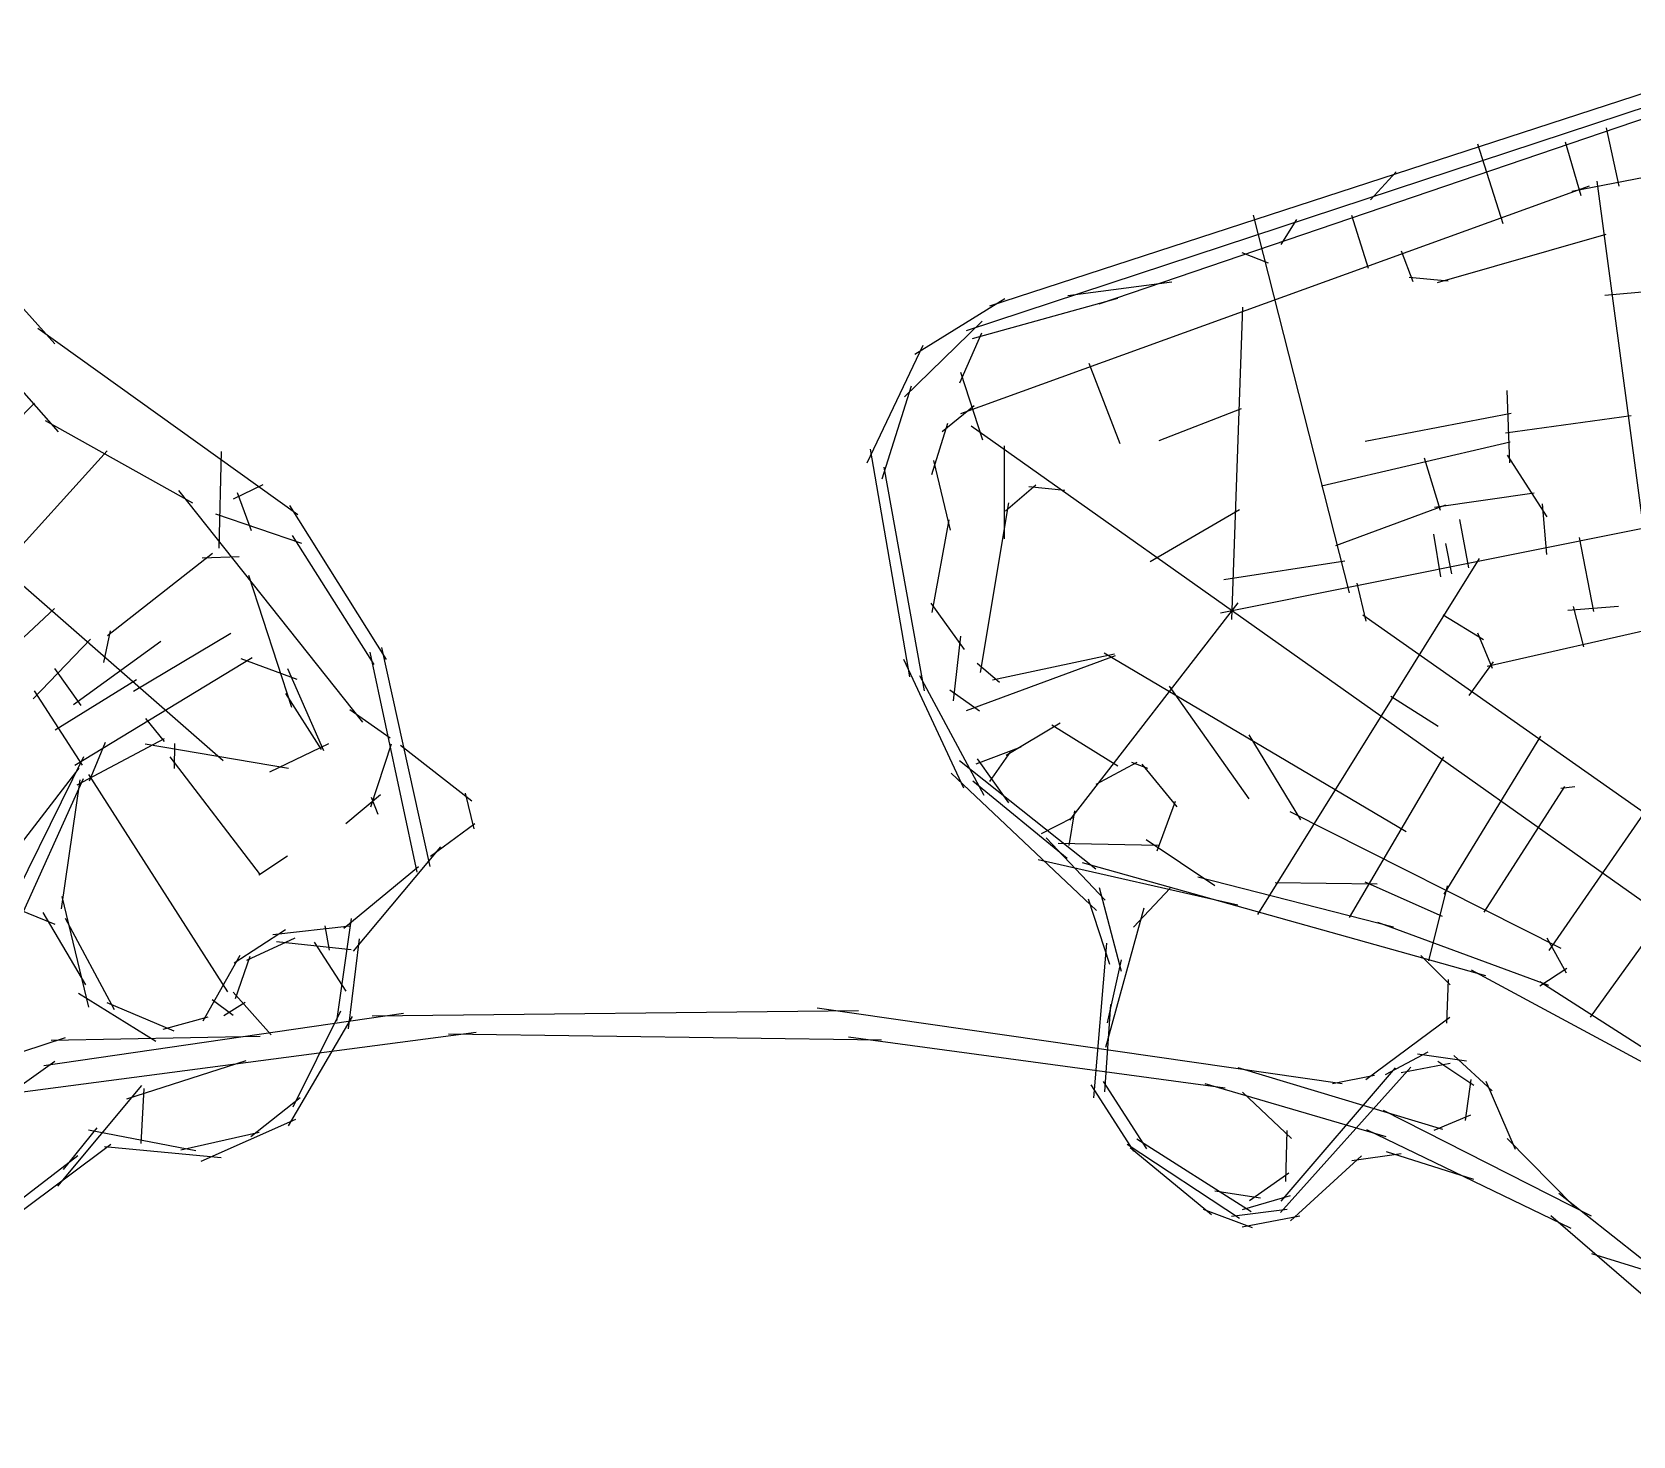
# Model space of a CAD drawing. Header units: inches. Extents: x 723419 to 759401, y 6910722 to 6968430.
# Drawn here: x 739445 to 741535, y 6944455 to 6946288 of the extents above; entities that cross this region are included whole.
import ezdxf

# ---------------------------------------------------------------- set-up
doc = ezdxf.new("R2010")
doc.units = ezdxf.units.IN
doc.header["$MEASUREMENT"] = 0

msp = doc.modelspace()

# ---------------------------------------------------------------- linework, layer by layer
for points in [[(740695.31969, 6945930.30517), (741793.520872, 6946288.12949)], [(740838.299927, 6945933.0994), (741864.682466, 6946282.61468)], [(740664.977203, 6945898.4092), (741782.470087, 6946266.45566)], [(739169.957812, 6946220.81667), (739474.890713, 6945880.69411)], [(741455.063918, 6946080.32273), (741958.524189, 6946177.82007)], [(741500.024608, 6946163.19299), (741516.534641, 6946086.78117)], [(741332.172606, 6946142.02628), (741364.9109, 6946038.19)], [(741446.472835, 6946144.56629), (741466.9632, 6946074.7283)], [(741192.50121, 6946069.13288), (741225.838777, 6946105.38087)], [(741487.747917, 6946093.34285), (741592.0488, 6945311.891)], [(740657.394343, 6945790.08031), (741478.225544, 6946087.34914)], [(741039.205069, 6946049.11942), (741164.4779, 6945555.5717)], [(741075.753581, 6946010.65984), (741096.25883, 6946043.4021)], [(741167.707277, 6946048.89276), (741189.085653, 6945979.67762)], [(741279.8468, 6945960.9433), (741500.1611, 6946024.2277)], [(741024.438128, 6946000.08605), (741058.569446, 6945986.59228)], [(741232.427136, 6946002.41773), (741247.508416, 6945962.20098)], [(738956.6163, 6945982.2274), (739694.335854, 6945336.70836)], [(741242.7094, 6945967.936), (741293.5605, 6945963.0432)], [(740797.228133, 6945944.15283), (740932.957009, 6945961.85966)], [(741498.437105, 6945944.58057), (741708.516692, 6945963.10145)], [(740597.508548, 6945867.57454), (740714.750288, 6945940.05795)], [(740672.564596, 6945887.80264), (740862.324142, 6945940.40191)], [(741011.2353, 6945520.6654), (741025.522555, 6945928.59883)], [(739338.2381, 6945925.6661), (739478.8691, 6945766.0666)], [(740583.882249, 6945811.89028), (740685.35016, 6945910.31547)], [(739452.302969, 6945901.36914), (739791.962502, 6945658.21657)], [(740656.3669, 6945829.8012), (740685.110281, 6945895.18453)], [(740535.278424, 6945725.64206), (740608.427042, 6945879.27268)], [(740657.049839, 6945843.99814), (740685.935782, 6945755.51027)], [(740824.43882, 6945855.57368), (740865.2106, 6945750.5202)], [(740554.875268, 6945704.64733), (740593.010392, 6945826.1778)], [(739312.7052, 6945666.3755), (739448.3093, 6945803.2382)], [(741370.1757, 6945820.1443), (741373.885, 6945725.6155)], [(739461.904887, 6945780.80274), (739654.518902, 6945673.42573)], [(740633.230677, 6945766.30529), (740674.717427, 6945800.38369)], [(740916.5985, 6945754.78), (741023.9776, 6945796.608)], [(741185.246, 6945753.9723), (741375.8657, 6945790.3797)], [(741368.73, 6945764.4807), (741532.456, 6945787.1055)], [(740619.683983, 6945710.23997), (740640.676601, 6945777.28737)], [(740671.033096, 6945773.72466), (741585.714392, 6945126.1534)], [(739400.189963, 6945583.41122), (739543.095859, 6945740.96741)], [(739689.105525, 6945613.89877), (739692.082094, 6945740.23756)], [(740538.949525, 6945743.21814), (740590.34494, 6945446.15661)], [(740713.97175, 6945747.5496), (740714.179007, 6945626.42091)], [(741128.4061, 6945695.364), (741374.8226, 6945752.8325)], [(740556.941227, 6945719.93476), (740609.844771, 6945427.87387)], [(740621.800654, 6945728.62855), (740643.390697, 6945637.6117)], [(741262.4272, 6945732.0678), (741283.1772, 6945663.7051)], [(741370.845, 6945735.2812), (741422.665, 6945654.7589)], [(739708.04973, 6945678.37786), (739746.520224, 6945697.11039)], [(740715.697663, 6945662.69223), (740755.458499, 6945696.53783)], [(739636.361671, 6945689.37356), (739876.471526, 6945386.9542)], [(739712.918073, 6945686.52704), (739730.909776, 6945637.31444)], [(740746.145148, 6945694.42116), (740793.472899, 6945689.7275)], [(741275.7306, 6945667.7042), (741406.0198, 6945686.1046)], [(739684.650595, 6945658.69943), (739796.777928, 6945620.3943)], [(739781.16748, 6945669.69951), (739907.241691, 6945468.65546)], [(740683.350577, 6945451.78012), (740720.224748, 6945673.25886)], [(740904.6349, 6945596.4058), (741021.2932, 6945664.5935)], [(741147.2111, 6945617.4415), (741290.5734, 6945670.8101)], [(741416.441, 6945672.0458), (741422.2255, 6945605.9671)], [(740619.9605, 6945529.8824), (740642.120695, 6945651.15839)], [(740996.469152, 6945529.70018), (741560.91649, 6945642.87852)], [(741308.5863, 6945651.5005), (741320.2015, 6945588.4724)], [(739784.474779, 6945630.58078), (739891.366659, 6945462.30545)], [(741274.5704, 6945632.1383), (741283.7568, 6945576.4719)], [(741290.0506, 6945620.2801), (741297.9635, 6945580.3006)], [(741464.607964, 6945627.79724), (741483.623, 6945531.3403)], [(739543.639702, 6945500.06392), (739680.747402, 6945607.62722)], [(739666.988402, 6945601.51832), (739715.207502, 6945603.09762)], [(741000.7279, 6945573.0452), (741158.7767, 6945597.5591)], [(741045.0824, 6945135.6577), (741334.4966, 6945600.4221)], [(739727.6292, 6945578.6357), (739783.555737, 6945406.50228)], [(741174.3222, 6945568.3506), (741186.3579, 6945518.5797)], [(739204.34356, 6945283.2028), (739474.114988, 6945535.31757)], [(740618.2707, 6945542.0042), (740661.972201, 6945481.83685)], [(740799.858595, 6945258.76991), (741019.686386, 6945542.70448)], [(741450.0236, 6945533.205), (741515.916, 6945538.239)], [(741456.9304, 6945537.68), (741470.3914, 6945484.9689)], [(741182.5049, 6945526.7987), (741931.7737, 6945000.3056)], [(741287.0177, 6945526.9603), (741340.0704, 6945494.8694)], [(741344.8117, 6945459.742), (741574.6513, 6945512.342)], [(739446.333682, 6945417.31317), (739521.343207, 6945495.23312)], [(739498.985871, 6945409.90482), (739613.021516, 6945492.71957)], [(739538.805742, 6945464.80598), (739547.274702, 6945505.95322)], [(739577.58151, 6945427.25848), (739704.633678, 6945502.83991)], [(740647.790506, 6945414.52671), (740657.527192, 6945499.19355)], [(741331.845, 6945503.5422), (741350.9762, 6945457.1345)], [(739500.587972, 6945330.7998), (739732.282692, 6945471.08984)], [(739717.730579, 6945470.09765), (739790.821871, 6945442.97781)], [(739885.828204, 6945478.06696), (739947.18895, 6945190.89337)], [(739901.249033, 6945484.4743), (739964.453047, 6945198.50016)], [(740582.764612, 6945469.22833), (740660.816852, 6945300.8207)], [(740664.723874, 6945402.03836), (740859.545791, 6945473.98753)], [(740698.749358, 6945441.91114), (740857.92301, 6945475.98955)], [(740844.543886, 6945477.17907), (741239.077561, 6945243.96653)], [(739474.114988, 6945456.73617), (739508.643182, 6945408.7142)], [(739778.4638, 6945456.9779), (739825.624571, 6945349.61674)], [(740603.574133, 6945447.74412), (740687.559253, 6945291.58954)], [(740678.650246, 6945464.03862), (740708.019054, 6945439.11482)], [(741321.295, 6945421.6728), (741353.0069, 6945465.4695)], [(739447.921185, 6945427.89653), (739510.167846, 6945330.77992)], [(739474.991842, 6945376.96238), (739581.271452, 6945442.44864)], [(739775.618221, 6945424.36169), (739822.317273, 6945351.20425)], [(740643.13383, 6945428.92008), (740682.080575, 6945401.61502)], [(740929.574438, 6945433.65135), (741033.571438, 6945286.77975)], [(741218.8278, 6945420.8842), (741280.5839, 6945381.6075)], [(739593.018976, 6945391.52947), (739617.307774, 6945361.68441)], [(739859.779745, 6945403.33989), (739912.683466, 6945366.38611)], [(740716.496599, 6945343.61887), (740787.034656, 6945386.1031)], [(740776.239635, 6945383.40435), (740862.282307, 6945329.58799)], [(739503.983199, 6945304.95433), (739617.784025, 6945365.65317)], [(741033.456764, 6945370.41948), (741100.869009, 6945259.37671)], [(741288.711069, 6945161.95116), (741414.560383, 6945368.51178)], [(739396.077346, 6945105.8043), (739512.441329, 6945341.80649)], [(739519.904532, 6945310.24821), (739540.647907, 6945360.62498)], [(739592.595641, 6945358.28451), (739779.928733, 6945326.52188)], [(739624.795497, 6945341.44375), (739742.9153, 6945187.4052)], [(739631.079364, 6945326.23018), (739631.497186, 6945359.0657)], [(739755.5839, 6945322.0891), (739832.44863, 6945358.80111)], [(739887.134586, 6945276.32838), (739914.386724, 6945358.34938)], [(739926.119916, 6945356.89196), (740019.188061, 6945284.22952)], [(740677.399233, 6945332.54713), (740736.279093, 6945354.53604)], [(740695.496769, 6945309.36958), (740722.846611, 6945348.54013)], [(741164.700612, 6945131.59016), (741288.057546, 6945341.45852)], [(741479.720774, 6945001.39285), (741734.3275, 6945354.5218)], [(739390.097751, 6945176.28283), (739506.514651, 6945326.56646)], [(740644.929804, 6945320.18945), (740834.667881, 6945140.77674)], [(740655.870926, 6945336.64818), (740833.609545, 6945195.28102)], [(740678.669235, 6945338.73839), (740719.900221, 6945281.61473)], [(740834.054348, 6945305.849), (740887.659039, 6945334.63573)], [(740880.488816, 6945334.47698), (740901.126358, 6945326.53946)], [(740893.585718, 6945331.96343), (740939.358726, 6945276.29499)], [(741425.538012, 6945088.67337), (741592.657412, 6945330.21247)], [(739423.858652, 6945117.34016), (739512.053006, 6945313.28872)], [(739483.376792, 6945143.18339), (739507.784653, 6945311.32643)], [(739518.846197, 6945318.29156), (739700.129358, 6945034.45816)], [(740672.980682, 6945310.10159), (740796.276762, 6945209.03056)], [(741340.582735, 6945138.53548), (741446.151696, 6945302.84206)], [(741440.761632, 6945300.62956), (741459.261632, 6945302.58586)], [(739854.643357, 6945254.39769), (739899.887198, 6945292.49776)], [(739887.584048, 6945288.92588), (739896.4811, 6945266.7762)], [(740010.298044, 6945294.17787), (740021.516399, 6945247.39944)], [(740913.694091, 6945218.748), (740937.665389, 6945283.67688)], [(740762.816855, 6945241.57196), (740803.809273, 6945262.17202)], [(740798.843226, 6945225.86691), (740806.349278, 6945270.95621)], [(741087.034996, 6945270.25795), (741440.664006, 6945091.59048)], [(739965.179109, 6945211.83386), (740022.897527, 6945254.41092)], [(739864.560622, 6945087.74954), (739978.672886, 6945223.87243)], [(740768.760041, 6945235.75353), (740845.753945, 6945154.52628)], [(740784.555697, 6945228.88317), (740915.048458, 6945226.02566)], [(740899.671146, 6945233.64407), (740989.047575, 6945173.31895)], [(739741.1578, 6945187.5725), (739778.5435, 6945212.2346)], [(739851.943169, 6945117.54631), (739949.504058, 6945198.30172)], [(740758.361895, 6945207.24021), (741019.13575, 6945148.18509)], [(740815.82951, 6945203.48312), (741342.666333, 6945056.16171)], [(740967.056467, 6945184.61276), (741222.350076, 6945119.32641)], [(741067.955523, 6945177.61452), (741201.094123, 6945175.49785)], [(741184.795757, 6945178.46119), (741285.866792, 6945133.34964)], [(739394.203211, 6945155.84813), (739474.901289, 6945123.03974)], [(739483.641376, 6945159.05842), (739518.743891, 6945014.41152)], [(740823.85963, 6945156.24167), (740851.640936, 6945070.58264)], [(740838.081013, 6945170.6659), (740866.920654, 6945061.78964)], [(740882.822144, 6945119.1867), (740930.870573, 6945170.19847)], [(741268.539856, 6945075.23297), (741292.851806, 6945173.14305)], [(739459.026257, 6945138.12102), (739514.589704, 6945043.81568)], [(740846.633686, 6944962.51336), (740896.792172, 6945144.16342)], [(739488.142122, 6945130.93955), (739552.171416, 6945011.34764)], [(739708.688646, 6945072.64643), (739775.787114, 6945115.82652)], [(739759.197706, 6945109.58234), (739859.669018, 6945120.93299)], [(739827.279543, 6945120.91094), (739832.835804, 6945089.16088)], [(739843.053812, 6944996.1451), (739862.103851, 6945130.28911)], [(741201.635528, 6945125.77808), (741424.826127, 6945043.12384)], [(739725.410346, 6945075.82144), (739788.275472, 6945105.24316)], [(739763.933757, 6945100.37482), (739861.512285, 6945089.79147)], [(739813.252189, 6945099.31649), (739854.527271, 6945035.60469)], [(739858.21524, 6944986.40069), (739872.291101, 6945103.80978)], [(740830.95409, 6944896.23571), (740848.002907, 6945098.36395)], [(741422.47144, 6945105.10972), (741447.739199, 6945059.33671)], [(739668.323732, 6944996.79553), (739716.520329, 6945082.59479)], [(739710.381983, 6945026.07967), (739729.855355, 6945081.32478)], [(740849.193535, 6944993.92388), (740867.317529, 6945076.60634)], [(741258.088794, 6945082.046), (741296.446839, 6945043.57551)], [(741292.054747, 6944993.88666), (741294.065585, 6945050.50761)], [(741323.860925, 6945063.23222), (741593.538688, 6944918.03658)], [(741413.310224, 6945048.22419), (741709.961651, 6944858.35881)], [(741413.343297, 6945042.53564), (741448.665243, 6945065.55444)], [(739505.620532, 6945033.03823), (739606.411108, 6944970.20485)], [(739707.630311, 6945034.33469), (739757.16041, 6944978.45458)], [(739460.156094, 6944938.28435), (739930.05946, 6945006.73639)], [(739542.646397, 6945020.60808), (739629.959072, 6944983.83092)], [(739680.25911, 6945024.74793), (739707.564165, 6945004.26914)], [(739695.18164, 6945003.79289), (739723.280446, 6945021.25543)], [(739785.903698, 6944884.49071), (739848.080906, 6945009.90346)], [(739888.784377, 6945003.34971), (740523.68458, 6945010.20895)], [(740469.8409, 6945013.7413), (741155.317036, 6944914.74643)], [(740845.346347, 6944904.0471), (740853.261512, 6945017.96022)], [(739616.333003, 6944985.68301), (739674.673745, 6945001.95492)], [(739779.898416, 6944859.40044), (739863.242333, 6945002.54031)], [(741186.400026, 6944920.3303), (741295.94413, 6945001.4273)], [(739376.882733, 6944938.48544), (739488.742176, 6944974.84587)], [(739429.438128, 6944903.41639), (740024.596563, 6944982.11757)], [(739470.016253, 6944971.55842), (739742.734933, 6944976.60584)], [(739988.782491, 6944979.88448), (740553.894424, 6944971.84974)], [(740511.031839, 6944975.8185), (741002.740121, 6944909.19083)], [(738789.515564, 6944454.55291), (739474.521014, 6944943.92418)], [(739568.628202, 6944894.90759), (739724.521014, 6944945.04623)], [(741211.759278, 6944926.84078), (741267.79814, 6944956.05084)], [(741253.563528, 6944953.51083), (741317.592823, 6944944.51498)], [(741280.432019, 6944944.26363), (741327.131071, 6944912.91044)], [(741301.294457, 6944951.39416), (741351.142056, 6944905.35657)], [(741019.32093, 6944935.64855), (741286.543906, 6944855.12532)], [(741074.843743, 6944746.24796), (741245.00424, 6944936.06153)], [(741075.882235, 6944761.01284), (741225.041387, 6944935.34715)], [(741142.776532, 6944914.77608), (741197.4131, 6944925.62402)], [(741232.277756, 6944929.2088), (741296.254134, 6944941.51195)], [(739478.70673, 6944780.89841), (739588.207408, 6944912.23784)], [(739587.340611, 6944836.73795), (739591.309369, 6944908.44017)], [(740827.151356, 6944913.16863), (740882.908436, 6944826.34543)], [(740843.49426, 6944917.34244), (740899.718331, 6944829.69903)], [(740975.990693, 6944914.90584), (741212.511137, 6944845.65542)], [(741025.229859, 6944903.54637), (741089.206237, 6944842.90375)], [(741316.283132, 6944866.60826), (741323.823772, 6944919.92191)], [(741342.76004, 6944917.82376), (741380.992408, 6944829.05587)], [(739730.605671, 6944845.59688), (739794.89955, 6944896.66156)], [(739665.862771, 6944813.36285), (739789.423435, 6944868.39629)], [(741208.756251, 6944880.26079), (741480.290658, 6944741.91983)], [(741275.431384, 6944854.06699), (741323.321063, 6944873.91078)], [(739485.865598, 6944802.46971), (739530.051103, 6944856.97398)], [(739518.673997, 6944854.59273), (739658.903444, 6944827.60518)], [(739639.324238, 6944828.13434), (739741.453609, 6944851.15314)], [(740887.478681, 6944842.45065), (741036.412937, 6944747.72963)], [(741081.599351, 6944786.97979), (741083.649976, 6944853.54002)], [(741186.930177, 6944854.99744), (741453.974669, 6944726.01281)], [(741370.907573, 6944843.00826), (741457.823372, 6944754.58434)], [(739348.90762, 6944701.36516), (739504.694598, 6944820.7454)], [(739367.851825, 6944701.04766), (739547.78208, 6944835.56209)], [(739539.391685, 6944832.67747), (739691.976427, 6944818.34474)], [(740874.57515, 6944835.84362), (741021.252282, 6944739.1042)], [(740878.375278, 6944831.26213), (740984.686792, 6944743.70796)], [(741088.100521, 6944735.53815), (741180.597821, 6944820.23435)], [(741167.884659, 6944814.5106), (741232.496038, 6944823.40061)], [(741212.652248, 6944826.09937), (741326.793726, 6944789.9043)], [(741034.437378, 6944761.94109), (741085.872481, 6944798.13616)], [(740989.078884, 6944774.71718), (741048.557337, 6944765.40383)], [(741025.420555, 6944750.43905), (741087.735592, 6944768.42119)], [(741438.217708, 6944771.65), (741614.60254, 6944632.37305)], [(740973.73302, 6944750.85172), (741037.709398, 6944726.72167)], [(741010.657487, 6944741.65493), (741083.733761, 6944750.90464)], [(741024.682861, 6944727.52643), (741100.030738, 6944741.94056)], [(741427.863439, 6944742.6031), (741650.15291, 6944550.69452)], [(741480.768018, 6944692.79942), (741554.026946, 6944670.27645)]]:
    msp.add_lwpolyline(points)

doc.saveas('drawing.dxf')
